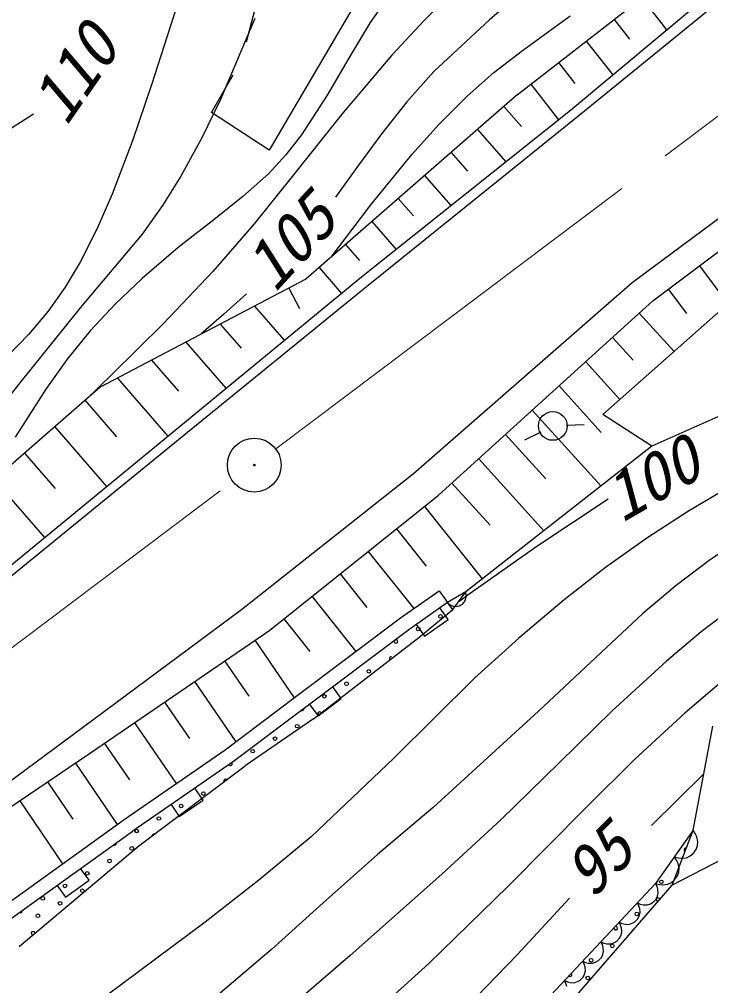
# Model space of a CAD drawing. Units: millimetres, scale not verified. Extents: x 40000 to 680000, y 20000 to 380000.
# Drawn here: x 198104 to 217266, y 277512 to 304280 of the extents above; entities that cross this region are included whole.
import ezdxf
from ezdxf.enums import TextEntityAlignment as Align

# ---------------------------------------------------------------- set-up
doc = ezdxf.new("R2010")
doc.units = ezdxf.units.MM
doc.header["$LTSCALE"] = 1000
doc.linetypes.add('CHAIN', pattern=[18.5, 12, -1.5, 3.5, -1.5])
for name, color, linetype, lineweight in [('M-BGD', 7, 'Continuous', 25), ('M-BMK', 2, 'CHAIN', 13), ('M-BMK-SRVR', 3, 'Continuous', 25)]:
    doc.layers.add(name, color=color, linetype=linetype, lineweight=lineweight)
doc.styles.add('ＭＳ ゴシック', font='')
doc.styles.get('ＭＳ ゴシック').set_extended_font_data('MS Gothic')

msp = doc.modelspace()

# ---------------------------------------------------------------- linework, layer by layer
at = {"layer": 'M-BGD'}
for p, q in [((211898, 302188), (224192, 311741)), ((204403, 303658), (205632, 308406)), ((213378, 301761), (218988, 306451)), ((213617, 301629), (219172, 306144)), ((207848, 305456), (205031, 300658)), ((212735, 305654), (211140, 304267)), ((210267, 305175), (209324, 304252)), ((208398, 305012), (207828, 304189)), ((215356, 304875), (216044, 303989)), ((202463, 304614), (201765, 302462)), ((212052, 303419), (213373, 304376)), ((204630, 304307), (203679, 302058)), ((207828, 304189), (207299, 303319)), ((209324, 304252), (208425, 303288)), ((211140, 304267), (209589, 302836)), ((214587, 304277), (215013, 303730)), ((213819, 303680), (214550, 302740)), ((207299, 303319), (206633, 302179)), ((211259, 302804), (212052, 303419)), ((208425, 303288), (207047, 301653)), ((213051, 303083), (213502, 302503)), ((209589, 302836), (208848, 301999)), ((210516, 302152), (211259, 302804)), ((203431, 301695), (204030, 302740)), ((201765, 302462), (201248, 300938)), ((212282, 302486), (213050, 301499)), ((203679, 302058), (203157, 300980)), ((206633, 302179), (205921, 301082)), ((211898, 302188), (206047, 297086)), ((208848, 301999), (208147, 301114)), ((209732, 301371), (210516, 302152)), ((205031, 300658), (203431, 301695)), ((207590, 297144), (213378, 301761)), ((211533, 301869), (212020, 301310)), ((198497, 301653), (197673, 301131)), ((207047, 301653), (205706, 299969)), ((207724, 296883), (213617, 301629)), ((208990, 300548), (209732, 301371)), ((210801, 301231), (211586, 300331)), ((201248, 300938), (200675, 299436)), ((203157, 300980), (202585, 299936)), ((205921, 301082), (205492, 300528)), ((208147, 301114), (207505, 300243)), ((215091, 296992), (220515, 301021)), ((205492, 300528), (205011, 300005)), ((207844, 299139), (208990, 300548)), ((210070, 300593), (210524, 300073)), ((215658, 296478), (220837, 300368)), ((207505, 300243), (206871, 299352)), ((202585, 299936), (202076, 299121)), ((205011, 300005), (204301, 299368)), ((205706, 299969), (204611, 298615)), ((209338, 299956), (210067, 299120)), ((200675, 299436), (200260, 298485)), ((204301, 299368), (203538, 298764)), ((208607, 299318), (209027, 298836)), ((202076, 299121), (201511, 298330)), ((206747, 297696), (207844, 299139)), ((203538, 298764), (202504, 297960)), ((200260, 298485), (199789, 297556)), ((204611, 298615), (203465, 297294)), ((207876, 298680), (208548, 297909)), ((201511, 298330), (199792, 296293)), ((214274, 293330), (220056, 298451)), ((202504, 297960), (201505, 297105)), ((207144, 298042), (207531, 297599)), ((199789, 297556), (199375, 296864)), ((206413, 297405), (207037, 296689)), ((216953, 297451), (217741, 296401)), ((203465, 297294), (202097, 295854)), ((202422, 292898), (207590, 297144)), ((206047, 297086), (200347, 294087)), ((201505, 297105), (200769, 296401)), ((202519, 292643), (207724, 296883)), ((209027, 291697), (215091, 296992)), ((199375, 296864), (198908, 296200)), ((204401, 296677), (203773, 296112)), ((205572, 296836), (205870, 296270)), ((216090, 296803), (216594, 296131)), ((200769, 296401), (200072, 295650)), ((204622, 296336), (205443, 295391)), ((209726, 291097), (215658, 296478)), ((199792, 296293), (198114, 294211)), ((198908, 296200), (198368, 295555)), ((203773, 296112), (203137, 295555)), ((215287, 296142), (216250, 295080)), ((202097, 295854), (200678, 294447)), ((203672, 295836), (204250, 295171)), ((198368, 295555), (197780, 294947)), ((200072, 295650), (199433, 294864)), ((202722, 295336), (203826, 294065)), ((214546, 295469), (215119, 294838)), ((199433, 294864), (198841, 294039)), ((201772, 294836), (202519, 293976)), ((213804, 294797), (214751, 293753)), ((198114, 294211), (197240, 293120)), ((200678, 294447), (200319, 294099)), ((200822, 294336), (202209, 292740)), ((200347, 294087), (196984, 291164)), ((198841, 294039), (197991, 292708)), ((200319, 294099), (199961, 293751)), ((213063, 294124), (214235, 292832)), ((199927, 293721), (200800, 292715)), ((212321, 293451), (214226, 291352)), ((217936, 293482), (215634, 292454)), ((215634, 292454), (214274, 293330)), ((197514, 288871), (202422, 292898)), ((199086, 292991), (200521, 291338)), ((213265, 293035), (213764, 293060)), ((197605, 288634), (202519, 292643)), ((211580, 292778), (212693, 291551)), ((212556, 292847), (212110, 292621)), ((215634, 292454), (210478, 288417)), ((198245, 292260), (199094, 291283)), ((210838, 292106), (212645, 290114)), ((197404, 291530), (198798, 289925)), ((204262, 287936), (209027, 291697)), ((210096, 291433), (211151, 290270)), ((217803, 291335), (216650, 290659)), ((205044, 287363), (209726, 291097)), ((214422, 290993), (212450, 289676)), ((209336, 290785), (210937, 288777)), ((216650, 290659), (215527, 289931)), ((208555, 290163), (209378, 289132)), ((215527, 289931), (214355, 289095)), ((218197, 289941), (217264, 289320)), ((212450, 289676), (210509, 288308)), ((207775, 289541), (209036, 287960)), ((217264, 289320), (216305, 288597)), ((206995, 288919), (207735, 287990)), ((214355, 289095), (213209, 288203)), ((216305, 288597), (215382, 287824)), ((208666, 287700), (209738, 288453)), ((209738, 288453), (209968, 288126)), ((210478, 288417), (209968, 288126)), ((210116, 287935), (210478, 288417)), ((210509, 288308), (210387, 288221)), ((210491, 288347), (210478, 288417)), ((210490, 288281), (210491, 288347)), ((206214, 288297), (207431, 286770)), ((209968, 288126), (208896, 287373)), ((209968, 288126), (210021, 288078)), ((210116, 287935), (209968, 288126)), ((210021, 288078), (210080, 288046)), ((210080, 288046), (210162, 288018)), ((210235, 288020), (210306, 288035)), ((210387, 288221), (210265, 288133)), ((210306, 288035), (210385, 288080)), ((210385, 288080), (210434, 288133)), ((210434, 288133), (210473, 288196)), ((210473, 288196), (210490, 288281)), ((213209, 288203), (211951, 287142)), ((217987, 288065), (216999, 287312)), ((199607, 284475), (204262, 287936)), ((209174, 287155), (210116, 287935)), ((209989, 287652), (209760, 287979)), ((210162, 288018), (210235, 288020)), ((215382, 287824), (212498, 285112)), ((205434, 287674), (206154, 286772)), ((205765, 285520), (208666, 287700)), ((209105, 287519), (209335, 287192)), ((209335, 287192), (209989, 287652)), ((200047, 283939), (205044, 287363)), ((208896, 287373), (206005, 285200)), ((216999, 287312), (216039, 286504)), ((204627, 287078), (205721, 285483)), ((206254, 284901), (209174, 287155)), ((211951, 287142), (210732, 286036)), ((203795, 286507), (204466, 285528)), ((216039, 286504), (214537, 285121)), ((202962, 285936), (204106, 284267)), ((210732, 286036), (208481, 283813)), ((217559, 285921), (216548, 285062)), ((207029, 285467), (206789, 285786)), ((202129, 285366), (202821, 284355)), ((203808, 284043), (205765, 285520)), ((206390, 284985), (207029, 285467)), ((206005, 285200), (204042, 283718)), ((206149, 285305), (206390, 284985)), ((212498, 285112), (209573, 282445)), ((214537, 285121), (213071, 283689)), ((206254, 284901), (204363, 283602)), ((216548, 285062), (215166, 283783)), ((201296, 284795), (202451, 283109)), ((216776, 281816), (217329, 284702)), ((195952, 281782), (199607, 284475)), ((200463, 284224), (201157, 283211)), ((201006, 282114), (203808, 284043)), ((196184, 281327), (200047, 283939)), ((208481, 283813), (206189, 281635)), ((215166, 283783), (213821, 282458)), ((199660, 283678), (200812, 281974)), ((204042, 283718), (201236, 281786)), ((201412, 281386), (204363, 283602)), ((213071, 283689), (211460, 282119)), ((216344, 282660), (217065, 283375)), ((198888, 283155), (199588, 282120)), ((203195, 282650), (202968, 282979)), ((198115, 282633), (199297, 280885)), ((202309, 282526), (202536, 282196)), ((202536, 282196), (203195, 282650)), ((209573, 282445), (208028, 281148)), ((213821, 282458), (211654, 280268)), ((215624, 281945), (216344, 282660)), ((197498, 279592), (201006, 282114)), ((211460, 282119), (209815, 280599)), ((197721, 279260), (201236, 281786)), ((206189, 281635), (204744, 280435)), ((216776, 281816), (215740, 280346)), ((216199, 280298), (216776, 281816)), ((218921, 281705), (216199, 280298)), ((216840, 281727), (216776, 281816)), ((216882, 281634), (216840, 281727)), ((216912, 281505), (216882, 281634)), ((198096, 278598), (201412, 281386)), ((216866, 281288), (216899, 281393)), ((216899, 281393), (216912, 281505)), ((208028, 281148), (206522, 279805)), ((216322, 280992), (216258, 281081)), ((216258, 281081), (216362, 281049)), ((216596, 281057), (216697, 281107)), ((216697, 281107), (216785, 281174)), ((216785, 281174), (216866, 281288)), ((216363, 280899), (216322, 280992)), ((216362, 281049), (216464, 281042)), ((216394, 280770), (216363, 280899)), ((216464, 281042), (216596, 281057)), ((200037, 280432), (199803, 280757)), ((209815, 280599), (207278, 278345)), ((216267, 280439), (216347, 280553)), ((216347, 280553), (216381, 280658)), ((216381, 280658), (216394, 280770)), ((199154, 280290), (199387, 279965)), ((199387, 279965), (200037, 280432)), ((204744, 280435), (203253, 279274)), ((212707, 277113), (215740, 280346)), ((213246, 276898), (216199, 280298)), ((215781, 280266), (215740, 280346)), ((215740, 280346), (215843, 280314)), ((215843, 280314), (215946, 280307)), ((215946, 280307), (216078, 280322)), ((216078, 280322), (216179, 280372)), ((216179, 280372), (216267, 280439)), ((211654, 280268), (209454, 278129)), ((215805, 280186), (215781, 280266)), ((215791, 279988), (215815, 280078)), ((215815, 280078), (215805, 280186)), ((206522, 279805), (205093, 278511)), ((213357, 279939), (211906, 278366)), ((215276, 279727), (215234, 279807)), ((215234, 279807), (215315, 279769)), ((215315, 279769), (215398, 279752)), ((215398, 279752), (215506, 279749)), ((215506, 279749), (215594, 279778)), ((215594, 279778), (215674, 279822)), ((215674, 279822), (215752, 279906)), ((215752, 279906), (215791, 279988)), ((215299, 279647), (215276, 279727)), ((215286, 279449), (215309, 279539)), ((215309, 279539), (215299, 279647)), ((203253, 279274), (200063, 276896)), ((214770, 279189), (214729, 279268)), ((214729, 279268), (214810, 279230)), ((214810, 279230), (214892, 279213)), ((214892, 279213), (215001, 279210)), ((215001, 279210), (215089, 279239)), ((215089, 279239), (215168, 279284)), ((215168, 279284), (215247, 279367)), ((215247, 279367), (215286, 279449)), ((214794, 279108), (214770, 279189)), ((214781, 278911), (214804, 279000)), ((214804, 279000), (214794, 279108)), ((214265, 278650), (214223, 278729)), ((214223, 278729), (214304, 278692)), ((214304, 278692), (214387, 278675)), ((214387, 278675), (214496, 278671)), ((214496, 278671), (214583, 278700)), ((214583, 278700), (214663, 278745)), ((214663, 278745), (214741, 278828)), ((214741, 278828), (214781, 278911)), ((205093, 278511), (203618, 277257)), ((214288, 278570), (214265, 278650)), ((214275, 278372), (214298, 278461)), ((214298, 278461), (214288, 278570)), ((207278, 278345), (204701, 276135)), ((209454, 278129), (208190, 276980)), ((211906, 278366), (210405, 276829)), ((213760, 278111), (213718, 278191)), ((213718, 278191), (213799, 278153)), ((213799, 278153), (213882, 278136)), ((213882, 278136), (213990, 278133)), ((213990, 278133), (214078, 278162)), ((214078, 278162), (214158, 278206)), ((214158, 278206), (214236, 278290)), ((214236, 278290), (214275, 278372)), ((213783, 278031), (213760, 278111)), ((213770, 277833), (213793, 277923)), ((213793, 277923), (213783, 278031)), ((213254, 277572), (213212, 277652)), ((213212, 277652), (213293, 277614)), ((213293, 277614), (213376, 277597)), ((213376, 277597), (213485, 277594)), ((213485, 277594), (213573, 277623)), ((213573, 277623), (213652, 277667)), ((213652, 277667), (213731, 277751)), ((213731, 277751), (213770, 277833)), ((213278, 277492), (213254, 277572))]:
    msp.add_line(p, q, dxfattribs=at)
for centre, radius in [((212890, 293017), 398), ((204616, 291932), 22.5), ((209776, 287740), 49.8), ((209160, 287394), 49.8), ((207791, 286220), 49.8), ((207175, 285874), 49.8), ((206558, 285528), 49.8), ((205806, 284700), 49.8), ((205190, 284354), 49.8), ((204573, 284008), 49.8), ((203205, 282834), 49.8), ((202589, 282488), 49.8), ((201972, 282142), 49.8), ((201355, 281795), 49.8), ((201220, 281314), 49.8), ((200604, 280968), 49.8), ((199987, 280622), 49.8), ((199371, 280275), 49.8), ((215899, 280388), 49.8), ((199852, 280140), 49.8), ((198754, 279929), 49.8), ((199235, 279794), 49.8), ((198619, 279448), 49.8), ((215220, 279500), 49.8), ((214540, 278613), 49.8), ((213954, 278216), 49.8), ((213860, 277725), 49.8)]:
    msp.add_circle(centre, radius, dxfattribs=at)
for centre, start, end in [((208543, 287048), 145.998, 107.9474), ((207926, 286702), 288.4765, 325.4689), ((208408, 286567), 62.9567, 193.3427), ((205942, 285182), 249.1893, 4.756), ((206423, 285047), 26.7596, 229.5397), ((203957, 283662), 216.3064, 32.7855), ((203822, 283180), 51.2541, 202.5695), ((201837, 281660), 82.6629, 171.1607), ((200739, 281449), 234.669, 16.7545), ((216579, 281275), 78.7668, 239.5787), ((215805, 279897), 5.7691, 272.2802), ((198138, 279583), 238.4933, 12.9301), ((198484, 278966), 359.5015, 260.6008), ((214634, 279104), 165.6864, 107.972), ((215125, 279009), 93.2194, 184.8299), ((213369, 277819), 227.4813, 46.177)]:
    msp.add_arc(centre, 49.8, start, end, dxfattribs=at)
at = {"layer": 'M-BMK'}
for p, q in [((205215, 292383), (221966, 304982)), ((194083, 284010), (204017, 291482))]:
    msp.add_line(p, q, dxfattribs=at)
at = {"layer": 'M-BMK-SRVR'}
msp.add_circle((204616, 291932), 746, dxfattribs=at)

# ---------------------------------------------------------------- texts
at = {"layer": 'M-BGD', "style": 'ＭＳ ゴシック', "oblique": 15}
for s, rotation, p in [('110', 55.3, (199729, 301066)), ('105', 47.3, (205475, 296414)), ('100', 30, (215002, 289977)), ('95', 45.1, (214265, 279607))]:
    msp.add_text(s, height=1320, rotation=rotation, dxfattribs=at).set_placement(p, align=Align.BOTTOM_LEFT)

doc.saveas('drawing.dxf')
